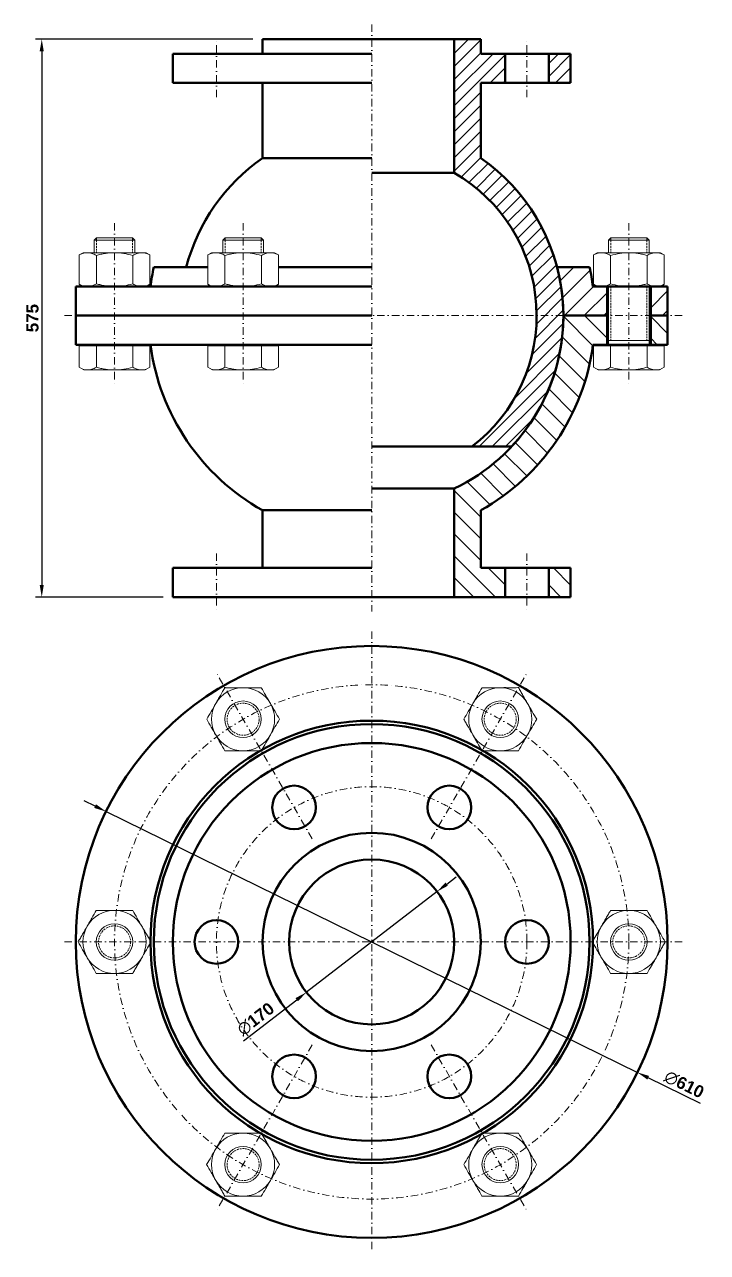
# Model space of a CAD drawing. Header units: millimetres. Extents: x 14703 to 23520, y 175 to 1762.
# Drawn here: x 21788 to 22492, y 175 to 1441 of the extents above; entities that cross this region are included whole.
import ezdxf

# ---------------------------------------------------------------- set-up
doc = ezdxf.new("R2010")
doc.units = ezdxf.units.MM
doc.header["$LTSCALE"] = 0.3
doc.linetypes.add('DASHDOTX2', pattern=[50.8, 25.4, -12.7, 0, -12.7])
doc.linetypes.add('HIDDEN', pattern=[9.525, 6.35, -3.175])
for name, color, linetype, lineweight in [('Contorno', 5, 'Continuous', 50), ('cotas', 7, 'Continuous', 9), ('Hachura', 252, 'Continuous', 15), ('Linha de Centro', 46, 'DASHDOTX2', 9)]:
    doc.layers.add(name, color=color, linetype=linetype, lineweight=lineweight)
doc.styles.add('Cotas', font='')
doc.styles.get('Cotas').set_extended_font_data('Arial', bold=True)
doc.dimstyles.new('Cotas', dxfattribs={"dimscale": 0, "dimtxt": 2.5, "dimasz": 2.5, "dimexe": 1.25, "dimexo": 2, "dimtad": 1, "dimtxsty": 'Cotas', "dimcen": 2.5, "dimclrt": 102, "dimadec": 0, "dimazin": 0, "dimtfac": 1, "dimtmove": 0, "dimatfit": 3, "dimfxl": 1, "dimarcsym": 0})

# ---------------------------------------------------------------- blocks, each defined once
blk = doc.blocks.new('*U62')
at = {"layer": 'Contorno', "linetype": 'Continuous', "lineweight": 15}
blk.add_circle((0, 0), 18.8, dxfattribs=at)
at = {"layer": 'Contorno', "color": 251, "linetype": 'HIDDEN', "lineweight": 15, "true_color": 0x636466}
blk.add_circle((0, 0), 16.5, dxfattribs=at)
at = {"layer": 'Contorno', "linetype": 'Continuous', "lineweight": 15}
for start, end in [(90, 150), (30, 90), (150, 210), (330, 30), (210, 270), (270, 330)]:
    blk.add_arc((0, 0), 32.5, start, end, dxfattribs=at)
for points, knots in [([(-28.1, 16.2), (-27.7, 16.9), (-27.3, 17.6), (-26.6, 19), (-26.2, 19.7), (-25, 21.8), (-24.2, 23.1), (-22, 26.8), (-20.7, 29.2), (-19.3, 31.5)], [0, 0, 0, 0, 0.125, 0.125, 0.25, 0.25, 0.5, 0.5, 0.9390128, 0.9390128, 0.9390128, 0.9390128]), ([(0, 32.5), (-1.6, 32.5), (-3.2, 32.5), (-5.6, 32.5), (-6.4, 32.5), (-8, 32.5), (-8.7, 32.5), (-12.3, 32.5), (-15, 32.5), (-17.6, 32.5)], [0, 0, 0, 0, 0.25, 0.25, 0.375, 0.375, 0.5, 0.5, 0.9384906, 0.9384906, 0.9384906, 0.9384906]), ([(18.8, 32.5), (17.2, 32.5), (15.7, 32.5), (12.6, 32.5), (11, 32.5), (6.3, 32.5), (3.2, 32.5), (0, 32.5)], [0, 0, 0, 0, 0.25, 0.25, 0.5, 0.5, 1, 1, 1, 1]), ([(18.8, 32.5), (20.3, 29.8), (21.8, 27.2), (25, 21.8), (26.5, 19), (28.1, 16.2)], [0, 0, 0, 0, 0.5, 0.5, 1, 1, 1, 1]), ([(-37.5, 0), (-36, 2.7), (-34.4, 5.3), (-31.3, 10.7), (-29.7, 13.5), (-28.1, 16.2)], [0, 0, 0, 0, 0.5, 0.5, 1, 1, 1, 1]), ([(28.1, 16.2), (28.5, 15.6), (28.9, 14.9), (29.7, 13.5), (30.1, 12.8), (31.3, 10.7), (32.1, 9.4), (34.5, 5.3), (36, 2.7), (37.5, 0)], [0, 0, 0, 0, 0.125, 0.125, 0.25, 0.25, 0.5, 0.5, 1, 1, 1, 1]), ([(-28.1, -16.2), (-28.5, -15.6), (-28.9, -14.9), (-29.7, -13.5), (-30.1, -12.8), (-31.3, -10.7), (-32.1, -9.4), (-34.5, -5.3), (-36, -2.7), (-37.5, 0)], [0, 0, 0, 0, 0.125, 0.125, 0.25, 0.25, 0.5, 0.5, 1, 1, 1, 1]), ([(37.5, 0), (36, -2.7), (34.4, -5.3), (31.3, -10.7), (29.7, -13.5), (28.1, -16.2)], [0, 0, 0, 0, 0.5, 0.5, 1, 1, 1, 1]), ([(-18.8, -32.5), (-20.3, -29.8), (-21.8, -27.2), (-25, -21.8), (-26.5, -19), (-28.1, -16.2)], [0, 0, 0, 0, 0.5, 0.5, 1, 1, 1, 1]), ([(28.1, -16.2), (27.7, -16.9), (27.3, -17.6), (26.6, -19), (26.2, -19.7), (25, -21.8), (24.2, -23.1), (21.8, -27.2), (20.3, -29.8), (18.8, -32.5)], [0, 0, 0, 0, 0.125, 0.125, 0.25, 0.25, 0.5, 0.5, 1, 1, 1, 1]), ([(0, -32.5), (-1.6, -32.5), (-3.2, -32.5), (-5.6, -32.5), (-6.4, -32.5), (-8, -32.5), (-8.7, -32.5), (-12.7, -32.5), (-15.7, -32.5), (-18.8, -32.5)], [0, 0, 0, 0, 0.25, 0.25, 0.375, 0.375, 0.5, 0.5, 1, 1, 1, 1]), ([(18.8, -32.5), (17.2, -32.5), (15.7, -32.5), (12.6, -32.5), (11, -32.5), (6.3, -32.5), (3.2, -32.5), (0, -32.5)], [0, 0, 0, 0, 0.25, 0.25, 0.5, 0.5, 1, 1, 1, 1])]:
    blk.add_open_spline(points, degree=3, knots=knots, dxfattribs=at)
blk = doc.blocks.new('*U63')
at = {"color": 0, "linetype": 'ByBlock', "lineweight": -2, "transparency": 16777216}
for p, rotation in [((22278.5, 655.3), 120), ((22013.5, 655.3), 180), ((21881, 425.8), 239.9999999999999), ((22411, 425.8), 59.99999999999999), ((22013.5, 196.3), 300.0000000000001)]:
    blk.add_blockref('*U62', p, dxfattribs=dict(at, rotation=rotation))
blk.add_blockref('*U62', (22278.5, 196.3), dxfattribs=at)
blk = doc.blocks.new('*D64')
at = {"layer": 'cotas', "color": 0, "lineweight": -2, "transparency": 16777216}
for p, q in [((21861, 635.2), (21849.8, 640.7)), ((21872.3, 629.6), (22419.8, 360.8)), ((22484.9, 328.8), (22431, 355.3))]:
    blk.add_line(p, q, dxfattribs=at)
at = {"layer": 'cotas', "color": 0, "transparency": 16777216}
for points in [[(21862, 637), (21860.1, 633.3), (21872.3, 629.6)], [(22431.9, 357.1), (22430.1, 353.4), (22419.8, 360.8)]]:
    blk.add_solid(points, dxfattribs=at)
at = {"layer": 'Defpoints', "color": 0, "transparency": 16777216}
for p in [(21872.3, 629.6), (22419.8, 360.8)]:
    blk.add_point(p, dxfattribs=at)
at = {"layer": 'cotas', "color": 102, "transparency": 16777216, "insert": (22468, 348.3), "char_height": 12.5, "attachment_point": 5, "rotation": 333.8466, "style": 'Cotas'}
blk.add_mtext('∅610', dxfattribs=at)
blk = doc.blocks.new('*D65')
at = {"layer": 'cotas', "color": 0, "lineweight": -2, "transparency": 16777216}
for p, q in [((22223.3, 554.7), (22233.2, 562.4)), ((22213.4, 547.1), (22078.7, 443.3)), ((22013.8, 393.3), (22068.8, 435.7))]:
    blk.add_line(p, q, dxfattribs=at)
at = {"layer": 'cotas', "color": 0, "transparency": 16777216}
for points in [[(22222, 556.4), (22224.5, 553.1), (22213.4, 547.1)], [(22067.5, 437.3), (22070.1, 434), (22078.7, 443.3)]]:
    blk.add_solid(points, dxfattribs=at)
at = {"layer": 'Defpoints', "color": 0, "transparency": 16777216}
for p in [(22213.4, 547.1), (22078.7, 443.3)]:
    blk.add_point(p, dxfattribs=at)
at = {"layer": 'cotas', "color": 102, "transparency": 16777216, "insert": (22026.5, 415.7), "char_height": 12.5, "attachment_point": 5, "rotation": 37.6208, "style": 'Cotas'}
blk.add_mtext('∅170', dxfattribs=at)
blk = doc.blocks.new('*D66')
at = {"layer": 'cotas', "color": 0, "lineweight": -2, "transparency": 16777216}
for p, q in [((22023.5, 1425.6), (21799.7, 1425.6)), ((21806, 1413.1), (21806, 863.1)), ((21931, 850.6), (21799.7, 850.6))]:
    blk.add_line(p, q, dxfattribs=at)
at = {"layer": 'cotas', "color": 0, "transparency": 16777216}
for points in [[(21803.9, 1413.1), (21808.1, 1413.1), (21806, 1425.6)], [(21803.9, 863.1), (21808.1, 863.1), (21806, 850.6)]]:
    blk.add_solid(points, dxfattribs=at)
at = {"layer": 'Defpoints', "color": 0, "transparency": 16777216}
for p in [(22033.5, 1425.6), (21806, 850.6), (21941, 850.6)]:
    blk.add_point(p, dxfattribs=at)
at = {"layer": 'cotas', "color": 102, "transparency": 16777216, "insert": (21796.5, 1138.1), "char_height": 12.5, "attachment_point": 5, "rotation": 90, "style": 'Cotas'}
blk.add_mtext('575', dxfattribs=at)

msp = doc.modelspace()

# ---------------------------------------------------------------- hatches: boundary and pattern name
at = {"layer": 'Hachura'}
h = msp.add_hatch(dxfattribs=at)
h.set_pattern_fill('ANSI31', color=256, scale=3)
h.set_pattern_definition([(45, (-3374.571, -756.258), (-6.735192, 6.735192), [])])
h.paths.add_polyline_path([(22258.537, 1380.638), (22283.537, 1380.638), (22283.537, 1410.638), (22258.537, 1410.638), (22258.537, 1425.638), (22231.037, 1425.638), (22231.037, 1287.862, -0.26794919), (22316.037, 1140.638), (22343.537, 1140.638, 0.24597637), (22258.537, 1302.964)])
h.paths.add_polyline_path([(22351.037, 1410.638), (22328.537, 1410.638), (22328.537, 1380.638), (22351.037, 1380.638)])
h.paths.add_polyline_path([(22343.537, 1140.638), (22316.037, 1140.638, -0.23349854), (22249.357, 1005.638), (22290.194, 1005.638, 0.19040403)])
h = msp.add_hatch(dxfattribs=at)
h.set_pattern_fill('ANSI31', color=256, scale=4.5)
h.set_pattern_definition([(45, (-3374.57, -756.258), (-10.102788, 10.102788), [])])
h.paths.add_polyline_path([(22388.537, 1170.638), (22374.072, 1170.638, 0.02208698), (22370.536, 1190.638), (22337.103, 1190.638, -0.06407497), (22343.537, 1140.638), (22388.537, 1140.638)])
h.paths.add_polyline_path([(22451.037, 1170.638), (22433.537, 1170.638), (22433.537, 1140.638), (22451.037, 1140.638)])
h = msp.add_hatch(dxfattribs=at)
h.set_pattern_fill('ANSI31', color=256, scale=5, angle=90)
h.set_pattern_definition([(135, (-3374.57, -756.258), (-11.22532, -11.22532), [])])
h.paths.add_polyline_path([(22388.537, 1140.638), (22343.537, 1140.638, -0.28914733), (22231.037, 962.365), (22231.037, 850.638), (22283.537, 850.638), (22283.537, 880.638), (22258.537, 880.638), (22258.537, 940.029, 0.2364906), (22374.072, 1110.638), (22388.537, 1110.638)])
h.paths.add_polyline_path([(22451.037, 1140.638), (22433.537, 1140.638), (22433.537, 1110.638), (22451.037, 1110.638)])
h.paths.add_polyline_path([(22351.037, 880.638), (22328.537, 880.638), (22328.537, 850.638), (22351.037, 850.638)], flags=17)

# ---------------------------------------------------------------- linework, layer by layer
at = {"layer": 'Contorno'}
for p, q in [((22146.037, 1425.638), (22033.537, 1425.638)), ((22033.537, 1410.638), (22033.537, 1425.638)), ((22146.037, 1425.638), (22258.537, 1425.638)), ((22231.037, 1287.862), (22231.037, 1425.638)), ((22258.537, 1410.638), (22258.537, 1425.638)), ((22146.037, 1410.638), (21941.037, 1410.638)), ((21941.037, 1380.638), (21941.037, 1410.638)), ((22258.537, 1410.638), (22351.037, 1410.638)), ((22283.537, 1380.638), (22283.537, 1410.638)), ((22328.537, 1380.638), (22328.537, 1410.638)), ((22351.037, 1380.638), (22351.037, 1410.638)), ((22146.037, 1380.638), (21941.037, 1380.638)), ((22033.537, 1302.964), (22033.537, 1380.638)), ((22258.537, 1380.638), (22351.037, 1380.638)), ((22258.537, 1302.964), (22258.537, 1380.638)), ((22033.537, 1302.964), (22146.037, 1302.964)), ((22231.037, 1287.862), (22146.037, 1287.862)), ((21977.009, 1190.638), (21921.537, 1190.638)), ((22146.037, 1190.638), (22050.065, 1190.638)), ((22337.103, 1190.638), (22370.536, 1190.638)), ((22146.037, 1170.638), (21841.037, 1170.638)), ((21841.037, 1170.638), (21841.037, 1140.638)), ((22374.072, 1170.638), (22451.037, 1170.638)), ((22388.537, 1170.638), (22388.537, 1140.638)), ((22433.537, 1170.638), (22433.537, 1140.638)), ((22451.037, 1170.638), (22451.037, 1140.638)), ((22146.037, 1140.638), (21841.037, 1140.638)), ((21841.037, 1140.638), (21841.037, 1110.638)), ((22146.037, 1140.638), (21841.037, 1140.638)), ((22343.537, 1140.638), (22388.537, 1140.638)), ((22343.537, 1140.638), (22388.537, 1140.638)), ((22388.537, 1140.638), (22388.537, 1110.638)), ((22433.537, 1140.638), (22433.537, 1110.638)), ((22433.537, 1140.638), (22451.037, 1140.638)), ((22433.537, 1140.638), (22451.037, 1140.638)), ((22451.037, 1140.638), (22451.037, 1110.638)), ((22146.037, 1110.638), (21841.037, 1110.638)), ((22374.072, 1110.638), (22451.037, 1110.638)), ((22146.037, 1005.638), (22290.194, 1005.638)), ((22231.037, 962.365), (22146.037, 962.365)), ((22231.037, 962.365), (22231.037, 850.638)), ((22033.537, 940.029), (22033.537, 880.638)), ((22033.537, 940.029), (22146.037, 940.029)), ((22258.537, 940.029), (22258.537, 880.638)), ((22146.037, 880.638), (21941.037, 880.638)), ((21941.037, 880.638), (21941.037, 850.638)), ((22258.537, 880.638), (22351.037, 880.638)), ((22283.537, 880.638), (22283.537, 850.638)), ((22328.537, 880.638), (22328.537, 850.638)), ((22351.037, 880.638), (22351.037, 850.638)), ((22146.037, 850.638), (21941.037, 850.638)), ((22146.037, 850.638), (22351.037, 850.638))]:
    msp.add_line(p, q, dxfattribs=at)
at = {"layer": 'Contorno', "linetype": 'Continuous', "lineweight": 15}
for p, q in [((21860.037, 1218.52), (21862.504, 1220.987)), ((21860.037, 1205.538), (21860.037, 1218.52)), ((21860.037, 1218.52), (21881.037, 1218.52)), ((21862.504, 1220.987), (21881.037, 1220.987)), ((21881.037, 1220.987), (21899.57, 1220.987)), ((21881.037, 1218.52), (21902.037, 1218.52)), ((21899.57, 1220.987), (21902.037, 1218.52)), ((21902.037, 1218.52), (21902.037, 1205.538)), ((21992.537, 1218.52), (21995.004, 1220.987)), ((21992.537, 1205.538), (21992.537, 1218.52)), ((21992.537, 1218.52), (22013.537, 1218.52)), ((21995.004, 1220.987), (22013.537, 1220.987)), ((22013.537, 1220.987), (22032.07, 1220.987)), ((22013.537, 1218.52), (22034.537, 1218.52)), ((22032.07, 1220.987), (22034.537, 1218.52)), ((22034.537, 1218.52), (22034.537, 1205.538)), ((22392.504, 1220.987), (22390.037, 1218.52)), ((22390.037, 1218.52), (22390.037, 1205.538)), ((22411.037, 1218.52), (22390.037, 1218.52)), ((22411.037, 1220.987), (22392.504, 1220.987)), ((22429.57, 1220.987), (22411.037, 1220.987)), ((22432.037, 1218.52), (22411.037, 1218.52)), ((22432.037, 1218.52), (22429.57, 1220.987)), ((22432.037, 1205.538), (22432.037, 1218.52)), ((21844.509, 1203.212), (21848.537, 1205.538)), ((21844.509, 1203.212), (21844.509, 1172.963)), ((21848.537, 1205.538), (21852.891, 1205.538)), ((21852.891, 1205.538), (21881.037, 1205.538)), ((21862.273, 1202.635), (21862.273, 1173.54)), ((21881.037, 1205.538), (21909.183, 1205.538)), ((21899.801, 1202.635), (21899.801, 1173.54)), ((21909.183, 1205.538), (21913.537, 1205.538)), ((21913.537, 1205.538), (21917.565, 1203.212)), ((21917.565, 1203.212), (21917.565, 1172.963)), ((21977.009, 1203.212), (21981.037, 1205.538)), ((21977.009, 1203.212), (21977.009, 1172.963)), ((21981.037, 1205.538), (21985.391, 1205.538)), ((21985.391, 1205.538), (22013.537, 1205.538)), ((21994.773, 1202.635), (21994.773, 1173.54)), ((22013.537, 1205.538), (22041.683, 1205.538)), ((22032.301, 1202.635), (22032.301, 1173.54)), ((22041.683, 1205.538), (22046.037, 1205.538)), ((22046.037, 1205.538), (22050.065, 1203.212)), ((22050.065, 1203.212), (22050.065, 1172.963)), ((22378.537, 1205.538), (22374.509, 1203.212)), ((22374.509, 1203.212), (22374.509, 1172.963)), ((22382.891, 1205.538), (22378.537, 1205.538)), ((22411.037, 1205.538), (22382.891, 1205.538)), ((22392.273, 1202.635), (22392.273, 1173.54)), ((22439.183, 1205.538), (22411.037, 1205.538)), ((22429.801, 1202.635), (22429.801, 1173.54)), ((22443.537, 1205.538), (22439.183, 1205.538)), ((22447.565, 1203.212), (22443.537, 1205.538)), ((22447.565, 1203.212), (22447.565, 1172.963)), ((21848.537, 1170.638), (21844.509, 1172.963)), ((21917.565, 1172.963), (21913.537, 1170.638)), ((21981.037, 1170.638), (21977.009, 1172.963)), ((22050.065, 1172.963), (22046.037, 1170.638)), ((22374.509, 1172.963), (22378.537, 1170.638)), ((22378.537, 1170.638), (22382.891, 1170.638)), ((22411.037, 1170.638), (22382.891, 1170.638)), ((22390.037, 1170.638), (22390.037, 1110.638)), ((22411.037, 1170.638), (22439.183, 1170.638)), ((22432.037, 1110.638), (22432.037, 1170.638)), ((22439.183, 1170.638), (22443.537, 1170.638)), ((22443.537, 1170.638), (22447.565, 1172.963)), ((21852.891, 1109.638), (21844.509, 1109.638)), ((21844.509, 1109.638), (21844.509, 1087.54)), ((21848.537, 1109.638), (21848.537, 1110.638)), ((21862.273, 1109.638), (21852.891, 1109.638)), ((21862.273, 1109.638), (21862.273, 1087.54)), ((21881.037, 1109.638), (21862.273, 1109.638)), ((21899.801, 1109.638), (21881.037, 1109.638)), ((21899.801, 1109.638), (21899.801, 1087.54)), ((21909.183, 1109.638), (21899.801, 1109.638)), ((21917.565, 1109.638), (21909.183, 1109.638)), ((21913.537, 1110.638), (21913.537, 1109.638)), ((21917.565, 1109.638), (21917.565, 1087.54)), ((21985.391, 1109.638), (21977.009, 1109.638)), ((21977.009, 1109.638), (21977.009, 1087.54)), ((21981.037, 1109.638), (21981.037, 1110.638)), ((21994.773, 1109.638), (21985.391, 1109.638)), ((21994.773, 1109.638), (21994.773, 1087.54)), ((22013.537, 1109.638), (21994.773, 1109.638)), ((22032.301, 1109.638), (22013.537, 1109.638)), ((22032.301, 1109.638), (22032.301, 1087.54)), ((22041.683, 1109.638), (22032.301, 1109.638)), ((22050.065, 1109.638), (22041.683, 1109.638)), ((22046.037, 1110.638), (22046.037, 1109.638)), ((22050.065, 1109.638), (22050.065, 1087.54)), ((22374.509, 1109.638), (22374.509, 1087.54)), ((22374.509, 1109.638), (22382.891, 1109.638)), ((22378.537, 1110.638), (22378.537, 1109.638)), ((22378.537, 1110.638), (22443.537, 1110.638)), ((22382.891, 1109.638), (22392.273, 1109.638)), ((22392.273, 1109.638), (22392.273, 1087.54)), ((22392.273, 1109.638), (22411.037, 1109.638)), ((22411.037, 1109.638), (22429.801, 1109.638)), ((22429.801, 1109.638), (22429.801, 1087.54)), ((22429.801, 1109.638), (22439.183, 1109.638)), ((22439.183, 1109.638), (22447.565, 1109.638)), ((22443.537, 1109.638), (22443.537, 1110.638)), ((22447.565, 1109.638), (22447.565, 1087.54)), ((21849.537, 1084.638), (21844.509, 1087.54)), ((21852.891, 1084.638), (21849.537, 1084.638)), ((21881.037, 1084.638), (21852.891, 1084.638)), ((21881.037, 1084.638), (21909.183, 1084.638)), ((21912.537, 1084.638), (21909.183, 1084.638)), ((21917.565, 1087.54), (21912.537, 1084.638)), ((21982.037, 1084.638), (21977.009, 1087.54)), ((21985.391, 1084.638), (21982.037, 1084.638)), ((22013.537, 1084.638), (21985.391, 1084.638)), ((22013.537, 1084.638), (22041.683, 1084.638)), ((22045.037, 1084.638), (22041.683, 1084.638)), ((22050.065, 1087.54), (22045.037, 1084.638)), ((22374.509, 1087.54), (22379.537, 1084.638)), ((22379.537, 1084.638), (22382.891, 1084.638)), ((22411.037, 1084.638), (22382.891, 1084.638)), ((22411.037, 1084.638), (22439.183, 1084.638)), ((22439.183, 1084.638), (22442.537, 1084.638)), ((22442.537, 1084.638), (22447.565, 1087.54))]:
    msp.add_line(p, q, dxfattribs=at)
at = {"layer": 'Contorno', "color": 251, "linetype": 'HIDDEN', "lineweight": 9, "true_color": 0x636466}
for p, q in [((21862.504, 1220.987), (21862.504, 1205.538)), ((21899.57, 1220.987), (21899.57, 1205.538)), ((21995.004, 1220.987), (21995.004, 1205.538)), ((22032.07, 1220.987), (22032.07, 1205.538)), ((22392.504, 1220.987), (22392.504, 1205.538)), ((22429.57, 1220.987), (22429.57, 1205.538)), ((22392.504, 1170.638), (22392.504, 1115.138)), ((22429.57, 1170.638), (22429.57, 1115.138))]:
    msp.add_line(p, q, dxfattribs=at)
at = {"layer": 'Contorno', "linetype": 'Continuous', "lineweight": 0}
msp.add_line((22390.037, 1115.138), (22432.037, 1115.138), dxfattribs=at)
at = {"layer": 'Contorno'}
for centre, radius in [((22146.037, 495.209), 305), ((22146.037, 495.209), 228.035), ((22146.037, 495.209), 224.499), ((22146.037, 495.209), 205), ((22066.037, 633.773), 22.5), ((22226.037, 633.773), 22.5), ((22146.037, 495.209), 112.5), ((22146.037, 495.209), 85), ((21986.037, 495.209), 22.5), ((22306.037, 495.209), 22.5), ((22066.037, 356.645), 22.5), ((22226.037, 356.645), 22.5)]:
    msp.add_circle(centre, radius, dxfattribs=at)
for radius, start, end in [(197.5, 124.723749, 165.335146), (197.5, 316.878768, 55.276251), (170, 307.428006, 60), (230, 167.444142, 172.505283), (197.5, 0, 14.664854), (230, 7.494717, 12.555858), (197.5, 295.491662, 0), (230, 187.494717, 240.716556), (230, 299.283444, 352.505283)]:
    msp.add_arc((22146.037, 1140.638), radius, start, end, dxfattribs=at)
at = {"layer": 'Contorno', "linetype": 'Continuous', "lineweight": 15}
for points, knots in [([(21852.891, 1205.538), (21852.493, 1205.538), (21852.093, 1205.521), (21851.296, 1205.453), (21850.899, 1205.403), (21849.713, 1205.203), (21848.927, 1205.007), (21846.923, 1204.358), (21845.712, 1203.825), (21844.509, 1203.189)], [0, 0, 0, 0, 0.125, 0.125, 0.25, 0.25, 0.5, 0.5, 0.891337208, 0.891337208, 0.891337208, 0.891337208]), ([(21862.273, 1202.635), (21860.738, 1203.521), (21859.192, 1204.251), (21856.068, 1205.261), (21854.489, 1205.538), (21852.891, 1205.538)], [0, 0, 0, 0, 0.5, 0.5, 1, 1, 1, 1]), ([(21862.273, 1202.635), (21863.799, 1203.075), (21865.339, 1203.48), (21868.454, 1204.197), (21870.017, 1204.507), (21874.716, 1205.265), (21877.866, 1205.538), (21881.037, 1205.538)], [0, 0, 0, 0, 0.25, 0.25, 0.5, 0.5, 1, 1, 1, 1]), ([(21881.037, 1205.538), (21882.623, 1205.538), (21884.214, 1205.47), (21886.609, 1205.269), (21887.406, 1205.186), (21888.988, 1204.989), (21889.776, 1204.876), (21893.693, 1204.24), (21896.767, 1203.511), (21899.801, 1202.635)], [0, 0, 0, 0, 0.25, 0.25, 0.375, 0.375, 0.5, 0.5, 1, 1, 1, 1]), ([(21909.183, 1205.538), (21908.784, 1205.538), (21908.384, 1205.521), (21907.588, 1205.453), (21907.191, 1205.403), (21906.004, 1205.203), (21905.219, 1205.007), (21902.875, 1204.248), (21901.332, 1203.519), (21899.801, 1202.635)], [0, 0, 0, 0, 0.125, 0.125, 0.25, 0.25, 0.5, 0.5, 1, 1, 1, 1]), ([(21917.565, 1203.189), (21916.359, 1203.827), (21915.145, 1204.36), (21912.359, 1205.261), (21910.781, 1205.538), (21909.183, 1205.538)], [0.108417165, 0.108417165, 0.108417165, 0.108417165, 0.5, 0.5, 1, 1, 1, 1]), ([(21985.391, 1205.538), (21984.993, 1205.538), (21984.593, 1205.521), (21983.796, 1205.453), (21983.399, 1205.403), (21982.213, 1205.203), (21981.427, 1205.007), (21979.423, 1204.358), (21978.212, 1203.825), (21977.009, 1203.189)], [0, 0, 0, 0, 0.125, 0.125, 0.25, 0.25, 0.5, 0.5, 0.891337208, 0.891337208, 0.891337208, 0.891337208]), ([(21994.773, 1202.635), (21993.238, 1203.521), (21991.692, 1204.251), (21988.568, 1205.261), (21986.989, 1205.538), (21985.391, 1205.538)], [0, 0, 0, 0, 0.5, 0.5, 1, 1, 1, 1]), ([(21994.773, 1202.635), (21996.299, 1203.075), (21997.839, 1203.48), (22000.954, 1204.197), (22002.517, 1204.507), (22007.216, 1205.265), (22010.366, 1205.538), (22013.537, 1205.538)], [0, 0, 0, 0, 0.25, 0.25, 0.5, 0.5, 1, 1, 1, 1]), ([(22013.537, 1205.538), (22015.123, 1205.538), (22016.714, 1205.47), (22019.109, 1205.269), (22019.906, 1205.186), (22021.488, 1204.989), (22022.276, 1204.876), (22026.193, 1204.24), (22029.267, 1203.511), (22032.301, 1202.635)], [0, 0, 0, 0, 0.25, 0.25, 0.375, 0.375, 0.5, 0.5, 1, 1, 1, 1]), ([(22041.683, 1205.538), (22041.284, 1205.538), (22040.884, 1205.521), (22040.088, 1205.453), (22039.691, 1205.403), (22038.504, 1205.203), (22037.719, 1205.007), (22035.375, 1204.248), (22033.832, 1203.519), (22032.301, 1202.635)], [0, 0, 0, 0, 0.125, 0.125, 0.25, 0.25, 0.5, 0.5, 1, 1, 1, 1]), ([(22050.065, 1203.189), (22048.859, 1203.827), (22047.645, 1204.36), (22044.859, 1205.261), (22043.281, 1205.538), (22041.683, 1205.538)], [0.108417165, 0.108417165, 0.108417165, 0.108417165, 0.5, 0.5, 1, 1, 1, 1]), ([(22374.509, 1203.189), (22375.715, 1203.827), (22376.928, 1204.36), (22379.714, 1205.261), (22381.293, 1205.538), (22382.891, 1205.538)], [0.108417165, 0.108417165, 0.108417165, 0.108417165, 0.5, 0.5, 1, 1, 1, 1]), ([(22382.891, 1205.538), (22383.289, 1205.538), (22383.689, 1205.521), (22384.486, 1205.453), (22384.882, 1205.403), (22386.069, 1205.203), (22386.855, 1205.007), (22389.198, 1204.248), (22390.742, 1203.519), (22392.273, 1202.635)], [0, 0, 0, 0, 0.125, 0.125, 0.25, 0.25, 0.5, 0.5, 1, 1, 1, 1]), ([(22411.037, 1205.538), (22409.45, 1205.538), (22407.859, 1205.47), (22405.464, 1205.269), (22404.668, 1205.186), (22403.085, 1204.989), (22402.298, 1204.876), (22398.381, 1204.24), (22395.307, 1203.511), (22392.273, 1202.635)], [0, 0, 0, 0, 0.25, 0.25, 0.375, 0.375, 0.5, 0.5, 1, 1, 1, 1]), ([(22429.801, 1202.635), (22428.275, 1203.075), (22426.735, 1203.48), (22423.62, 1204.197), (22422.057, 1204.507), (22417.358, 1205.265), (22414.208, 1205.538), (22411.037, 1205.538)], [0, 0, 0, 0, 0.25, 0.25, 0.5, 0.5, 1, 1, 1, 1]), ([(22429.801, 1202.635), (22431.335, 1203.521), (22432.881, 1204.251), (22436.006, 1205.261), (22437.584, 1205.538), (22439.183, 1205.538)], [0, 0, 0, 0, 0.5, 0.5, 1, 1, 1, 1]), ([(22439.183, 1205.538), (22439.581, 1205.538), (22439.981, 1205.521), (22440.777, 1205.453), (22441.174, 1205.403), (22442.361, 1205.203), (22443.146, 1205.007), (22445.15, 1204.358), (22446.362, 1203.825), (22447.565, 1203.189)], [0, 0, 0, 0, 0.125, 0.125, 0.25, 0.25, 0.5, 0.5, 0.891337208, 0.891337208, 0.891337208, 0.891337208]), ([(21852.891, 1170.638), (21852.493, 1170.638), (21852.093, 1170.655), (21851.296, 1170.722), (21850.899, 1170.773), (21849.713, 1170.972), (21848.927, 1171.168), (21846.923, 1171.817), (21845.712, 1172.35), (21844.509, 1172.987)], [0, 0, 0, 0, 0.125, 0.125, 0.25, 0.25, 0.5, 0.5, 0.891337208, 0.891337208, 0.891337208, 0.891337208]), ([(21862.273, 1173.54), (21860.738, 1172.654), (21859.192, 1171.924), (21856.068, 1170.914), (21854.489, 1170.638), (21852.891, 1170.638)], [0, 0, 0, 0, 0.5, 0.5, 1, 1, 1, 1]), ([(21862.273, 1173.54), (21863.799, 1173.1), (21865.339, 1172.696), (21868.454, 1171.978), (21870.017, 1171.668), (21874.716, 1170.91), (21877.866, 1170.638), (21881.037, 1170.638)], [0, 0, 0, 0, 0.25, 0.25, 0.5, 0.5, 1, 1, 1, 1]), ([(21881.037, 1170.638), (21882.623, 1170.638), (21884.214, 1170.705), (21886.609, 1170.906), (21887.406, 1170.989), (21888.988, 1171.186), (21889.776, 1171.299), (21893.693, 1171.935), (21896.767, 1172.665), (21899.801, 1173.54)], [0, 0, 0, 0, 0.25, 0.25, 0.375, 0.375, 0.5, 0.5, 1, 1, 1, 1]), ([(21909.183, 1170.638), (21908.784, 1170.638), (21908.384, 1170.655), (21907.588, 1170.722), (21907.191, 1170.773), (21906.004, 1170.972), (21905.219, 1171.168), (21902.875, 1171.927), (21901.332, 1172.657), (21899.801, 1173.54)], [0, 0, 0, 0, 0.125, 0.125, 0.25, 0.25, 0.5, 0.5, 1, 1, 1, 1]), ([(21917.565, 1172.987), (21916.359, 1172.348), (21915.145, 1171.815), (21912.359, 1170.914), (21910.781, 1170.638), (21909.183, 1170.638)], [0.108417165, 0.108417165, 0.108417165, 0.108417165, 0.5, 0.5, 1, 1, 1, 1]), ([(21985.391, 1170.638), (21984.993, 1170.638), (21984.593, 1170.655), (21983.796, 1170.722), (21983.399, 1170.773), (21982.213, 1170.972), (21981.427, 1171.168), (21979.423, 1171.817), (21978.212, 1172.35), (21977.009, 1172.987)], [0, 0, 0, 0, 0.125, 0.125, 0.25, 0.25, 0.5, 0.5, 0.891337208, 0.891337208, 0.891337208, 0.891337208]), ([(21994.773, 1173.54), (21993.238, 1172.654), (21991.692, 1171.924), (21988.568, 1170.914), (21986.989, 1170.638), (21985.391, 1170.638)], [0, 0, 0, 0, 0.5, 0.5, 1, 1, 1, 1]), ([(21994.773, 1173.54), (21996.299, 1173.1), (21997.839, 1172.696), (22000.954, 1171.978), (22002.517, 1171.668), (22007.216, 1170.91), (22010.366, 1170.638), (22013.537, 1170.638)], [0, 0, 0, 0, 0.25, 0.25, 0.5, 0.5, 1, 1, 1, 1]), ([(22013.537, 1170.638), (22015.123, 1170.638), (22016.714, 1170.705), (22019.109, 1170.906), (22019.906, 1170.989), (22021.488, 1171.186), (22022.276, 1171.299), (22026.193, 1171.935), (22029.267, 1172.665), (22032.301, 1173.54)], [0, 0, 0, 0, 0.25, 0.25, 0.375, 0.375, 0.5, 0.5, 1, 1, 1, 1]), ([(22041.683, 1170.638), (22041.284, 1170.638), (22040.884, 1170.655), (22040.088, 1170.722), (22039.691, 1170.773), (22038.504, 1170.972), (22037.719, 1171.168), (22035.375, 1171.927), (22033.832, 1172.657), (22032.301, 1173.54)], [0, 0, 0, 0, 0.125, 0.125, 0.25, 0.25, 0.5, 0.5, 1, 1, 1, 1]), ([(22050.065, 1172.987), (22048.859, 1172.348), (22047.645, 1171.815), (22044.859, 1170.914), (22043.281, 1170.638), (22041.683, 1170.638)], [0.108417165, 0.108417165, 0.108417165, 0.108417165, 0.5, 0.5, 1, 1, 1, 1]), ([(22374.509, 1172.987), (22375.715, 1172.348), (22376.928, 1171.815), (22379.714, 1170.914), (22381.293, 1170.638), (22382.891, 1170.638)], [0.108417165, 0.108417165, 0.108417165, 0.108417165, 0.5, 0.5, 1, 1, 1, 1]), ([(22382.891, 1170.638), (22383.289, 1170.638), (22383.689, 1170.655), (22384.486, 1170.722), (22384.882, 1170.773), (22386.069, 1170.972), (22386.855, 1171.168), (22389.198, 1171.927), (22390.742, 1172.657), (22392.273, 1173.54)], [0, 0, 0, 0, 0.125, 0.125, 0.25, 0.25, 0.5, 0.5, 1, 1, 1, 1]), ([(22411.037, 1170.638), (22409.45, 1170.638), (22407.859, 1170.705), (22405.464, 1170.906), (22404.668, 1170.989), (22403.085, 1171.186), (22402.298, 1171.299), (22398.381, 1171.935), (22395.307, 1172.665), (22392.273, 1173.54)], [0, 0, 0, 0, 0.25, 0.25, 0.375, 0.375, 0.5, 0.5, 1, 1, 1, 1]), ([(22429.801, 1173.54), (22428.275, 1173.1), (22426.735, 1172.696), (22423.62, 1171.978), (22422.057, 1171.668), (22417.358, 1170.91), (22414.208, 1170.638), (22411.037, 1170.638)], [0, 0, 0, 0, 0.25, 0.25, 0.5, 0.5, 1, 1, 1, 1]), ([(22429.801, 1173.54), (22431.335, 1172.654), (22432.881, 1171.924), (22436.006, 1170.914), (22437.584, 1170.638), (22439.183, 1170.638)], [0, 0, 0, 0, 0.5, 0.5, 1, 1, 1, 1]), ([(22439.183, 1170.638), (22439.581, 1170.638), (22439.981, 1170.655), (22440.777, 1170.722), (22441.174, 1170.773), (22442.361, 1170.972), (22443.146, 1171.168), (22445.15, 1171.817), (22446.362, 1172.35), (22447.565, 1172.987)], [0, 0, 0, 0, 0.125, 0.125, 0.25, 0.25, 0.5, 0.5, 0.891337208, 0.891337208, 0.891337208, 0.891337208]), ([(21852.891, 1084.638), (21853.289, 1084.638), (21853.689, 1084.655), (21854.486, 1084.722), (21854.882, 1084.773), (21856.069, 1084.972), (21856.855, 1085.168), (21859.198, 1085.927), (21860.742, 1086.657), (21862.273, 1087.54)], [0, 0, 0, 0, 0.125, 0.125, 0.25, 0.25, 0.5, 0.5, 1, 1, 1, 1]), ([(21862.273, 1087.54), (21863.799, 1087.1), (21865.341, 1086.695), (21868.456, 1085.978), (21870.017, 1085.668), (21874.714, 1084.91), (21877.865, 1084.638), (21881.037, 1084.638)], [0, 0, 0, 0, 0.25, 0.25, 0.5, 0.5, 1, 1, 1, 1]), ([(21881.037, 1084.638), (21882.624, 1084.638), (21884.216, 1084.705), (21887.412, 1084.973), (21888.994, 1085.172), (21893.693, 1085.935), (21896.766, 1086.664), (21899.801, 1087.54)], [0, 0, 0, 0, 0.25, 0.25, 0.5, 0.5, 1, 1, 1, 1]), ([(21899.801, 1087.54), (21901.335, 1086.654), (21902.881, 1085.924), (21906.006, 1084.914), (21907.584, 1084.638), (21909.183, 1084.638)], [0, 0, 0, 0, 0.5, 0.5, 1, 1, 1, 1]), ([(21909.183, 1084.638), (21909.581, 1084.638), (21909.981, 1084.655), (21910.777, 1084.722), (21911.174, 1084.773), (21912.335, 1084.967), (21913.096, 1085.156), (21913.852, 1085.397)], [0, 0, 0, 0, 0.125, 0.125, 0.25, 0.25, 0.491908738, 0.491908738, 0.491908738, 0.491908738]), ([(21985.391, 1084.638), (21985.789, 1084.638), (21986.189, 1084.655), (21986.986, 1084.722), (21987.382, 1084.773), (21988.569, 1084.972), (21989.355, 1085.168), (21991.698, 1085.927), (21993.242, 1086.657), (21994.773, 1087.54)], [0, 0, 0, 0, 0.125, 0.125, 0.25, 0.25, 0.5, 0.5, 1, 1, 1, 1]), ([(21994.773, 1087.54), (21996.299, 1087.1), (21997.841, 1086.695), (22000.956, 1085.978), (22002.517, 1085.668), (22007.214, 1084.91), (22010.365, 1084.638), (22013.537, 1084.638)], [0, 0, 0, 0, 0.25, 0.25, 0.5, 0.5, 1, 1, 1, 1]), ([(22013.537, 1084.638), (22015.124, 1084.638), (22016.716, 1084.705), (22019.912, 1084.973), (22021.494, 1085.172), (22026.193, 1085.935), (22029.266, 1086.664), (22032.301, 1087.54)], [0, 0, 0, 0, 0.25, 0.25, 0.5, 0.5, 1, 1, 1, 1]), ([(22032.301, 1087.54), (22033.835, 1086.654), (22035.381, 1085.924), (22038.506, 1084.914), (22040.084, 1084.638), (22041.683, 1084.638)], [0, 0, 0, 0, 0.5, 0.5, 1, 1, 1, 1]), ([(22041.683, 1084.638), (22042.081, 1084.638), (22042.481, 1084.655), (22043.277, 1084.722), (22043.674, 1084.773), (22044.835, 1084.967), (22045.596, 1085.156), (22046.352, 1085.397)], [0, 0, 0, 0, 0.125, 0.125, 0.25, 0.25, 0.491908738, 0.491908738, 0.491908738, 0.491908738]), ([(22382.891, 1084.638), (22382.493, 1084.638), (22382.093, 1084.655), (22381.296, 1084.722), (22380.899, 1084.773), (22379.738, 1084.967), (22378.978, 1085.156), (22378.222, 1085.397)], [0, 0, 0, 0, 0.125, 0.125, 0.25, 0.25, 0.491908738, 0.491908738, 0.491908738, 0.491908738]), ([(22392.273, 1087.54), (22390.738, 1086.654), (22389.192, 1085.924), (22386.068, 1084.914), (22384.489, 1084.638), (22382.891, 1084.638)], [0, 0, 0, 0, 0.5, 0.5, 1, 1, 1, 1]), ([(22411.037, 1084.638), (22409.45, 1084.638), (22407.857, 1084.705), (22404.662, 1084.973), (22403.08, 1085.172), (22398.381, 1085.935), (22395.307, 1086.664), (22392.273, 1087.54)], [0, 0, 0, 0, 0.25, 0.25, 0.5, 0.5, 1, 1, 1, 1]), ([(22429.801, 1087.54), (22428.274, 1087.1), (22426.732, 1086.695), (22423.618, 1085.978), (22422.056, 1085.668), (22417.359, 1084.91), (22414.209, 1084.638), (22411.037, 1084.638)], [0, 0, 0, 0, 0.25, 0.25, 0.5, 0.5, 1, 1, 1, 1]), ([(22439.183, 1084.638), (22438.784, 1084.638), (22438.384, 1084.655), (22437.588, 1084.722), (22437.191, 1084.773), (22436.004, 1084.972), (22435.219, 1085.168), (22432.875, 1085.927), (22431.332, 1086.657), (22429.801, 1087.54)], [0, 0, 0, 0, 0.125, 0.125, 0.25, 0.25, 0.5, 0.5, 1, 1, 1, 1])]:
    msp.add_open_spline(points, degree=3, knots=knots, dxfattribs=at)
for points in [[(21848.222, 1085.397), (21849.761, 1084.906), (21851.316, 1084.638), (21852.891, 1084.638)], [(21980.722, 1085.397), (21982.261, 1084.906), (21983.816, 1084.638), (21985.391, 1084.638)], [(22443.852, 1085.397), (22442.312, 1084.906), (22440.757, 1084.638), (22439.183, 1084.638)]]:
    msp.add_open_spline(points, degree=3, dxfattribs=at)
at = {"layer": 'Linha de Centro'}
for p, q in [((22146.037, 1440.638), (22146.037, 835.638)), ((21986.037, 1365.638), (21986.037, 1425.638)), ((22306.037, 1365.638), (22306.037, 1425.638)), ((21881.037, 1235.987), (21881.037, 1069.638)), ((22013.537, 1235.987), (22013.537, 1069.638)), ((22411.037, 1235.987), (22411.037, 1069.638)), ((22466.037, 1140.638), (21826.037, 1140.638)), ((21986.037, 895.638), (21986.037, 835.638)), ((22306.037, 895.638), (22306.037, 835.638)), ((22146.037, 815.209), (22146.037, 175.209)), ((22084.787, 601.297), (21986.037, 772.337)), ((22207.287, 601.297), (22306.037, 772.337)), ((22466.037, 495.209), (21826.037, 495.209)), ((22084.787, 389.121), (21986.037, 218.081)), ((22207.287, 389.121), (22306.037, 218.081))]:
    msp.add_line(p, q, dxfattribs=at)
for radius in [265, 160]:
    msp.add_circle((22146.037, 495.209), radius, dxfattribs=at)

# ---------------------------------------------------------------- block references
msp.add_blockref('*U63', (0, 69.424))

# ---------------------------------------------------------------- dimensions: what is measured, and where the dimension line sits
at = {"layer": 'cotas'}
dim = msp.add_linear_dim(base=(21805.981, 850.638), p1=(22033.537, 1425.638), p2=(21941.037, 850.638), angle=90, dimstyle='Cotas', override={"dimscale": 5}, dxfattribs=at)
dim.commit()
dim.dimension.update_dxf_attribs({"geometry": '*D66', "text_midpoint": (21796.499, 1138.138)})
dim = msp.add_diameter_dim_2p(p1=(21872.264, 629.646), p2=(22419.81, 360.772), dimstyle='Cotas', override={"dimscale": 5}, dxfattribs=at)
dim.commit()
dim.dimension.update_dxf_attribs({"geometry": '*D64', "text_midpoint": (22468.018, 348.265)})
dim = msp.add_diameter_dim_2p(p1=(22213.363, 547.096), p2=(22078.711, 443.322), dimstyle='Cotas', override={"dimscale": 5}, dxfattribs=at)
dim.commit()
dim.dimension.update_dxf_attribs({"geometry": '*D65', "text_midpoint": (22032.608, 407.791), "dimtype": 163})

doc.saveas('drawing.dxf')
